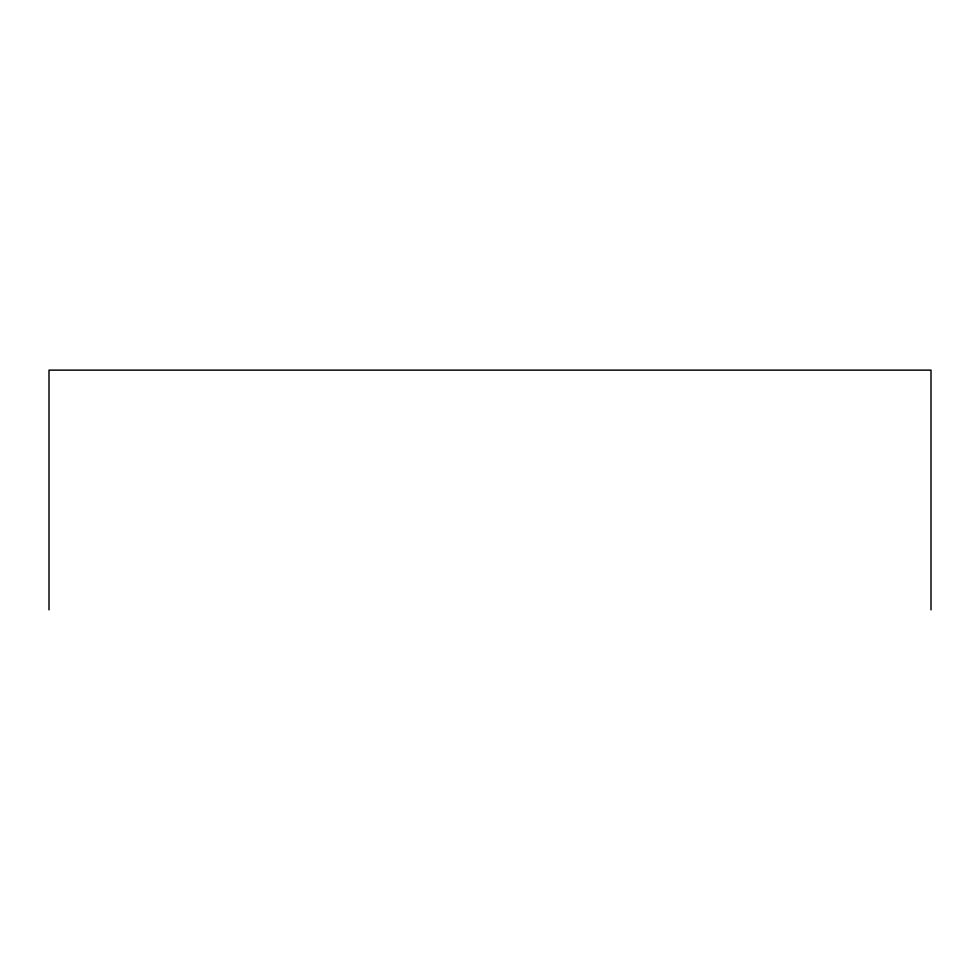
<?xml version="1.0" encoding="UTF-8"?>
<svg xmlns="http://www.w3.org/2000/svg" width="980" height="980" viewBox="0 0 980 980"><rect width="100%" height="100%" fill="white"/><g stroke="black" fill="none" stroke-linecap="round" stroke-linejoin="round"><path stroke-width="1.47" d="M931 609.866L931 370.134L49 370.134L49 609.866"/></g></svg>
